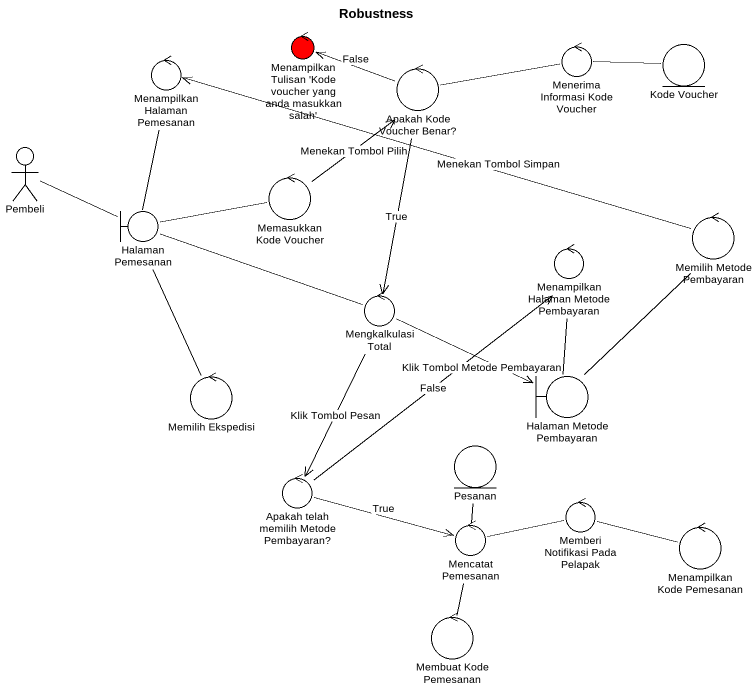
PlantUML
@startuml
title Robustness
control "Menampilkan Halaman Pemesanan" as Menampilkan_Halaman
control "Menampilkan Tulisan 'Kode voucher yang anda masukkan salah'" as Menampilkan_Tulisan_Kode #FF0000
control "Menerima Informasi Kode Voucher" as Menerima_Informasi_Kode
entity "Kode Voucher" as Kode_Voucher
control "Apakah Kode Voucher Benar?" as Apakah_Kode_Voucher_Benar
actor Pembeli
control "Memasukkan Kode Voucher" as Memasukkan_Kode_Voucher
boundary "Halaman Pemesanan" as Halaman_Pemesanan
control "Memilih Metode Pembayaran" as Memilih_Metode_Pembayaran
control "Menampilkan Halaman Metode Pembayaran" as Menampilkan_Halaman_Metode
control "Mengkalkulasi Total" as Mengkalkulasi_Total
control "Memilih Ekspedisi" as Memilih_Ekspedisi
boundary "Halaman Metode Pembayaran" as Halaman_Metode_Pembayaran
entity Pesanan
control "Apakah telah memilih Metode Pembayaran?" as Apakah_telah_memilih_Metode
control "Mencatat Pemesanan" as Mencatat_Pemesanan
control "Memberi Notifikasi Pada Pelapak" as Memberi_Notifikasi_Pada
control "Menampilkan Kode Pemesanan" as Menampilkan_Kode_Pemesanan
control "Membuat Kode Pemesanan" as Membuat_Kode_Pemesanan
Menampilkan_Halaman -- Halaman_Pemesanan
Menerima_Informasi_Kode -left- Apakah_Kode_Voucher_Benar
Kode_Voucher -left- Menerima_Informasi_Kode
Apakah_Kode_Voucher_Benar -left-> Menampilkan_Tulisan_Kode : False
Apakah_Kode_Voucher_Benar --> Mengkalkulasi_Total : True
Pembeli -right- Halaman_Pemesanan
Memasukkan_Kode_Voucher -up-> Apakah_Kode_Voucher_Benar : Menekan Tombol Pilih
Memasukkan_Kode_Voucher -left- Halaman_Pemesanan
Halaman_Pemesanan -right- Mengkalkulasi_Total
Halaman_Pemesanan -- Memilih_Ekspedisi
Memilih_Metode_Pembayaran -left-> Menampilkan_Halaman : Menekan Tombol Simpan
Menampilkan_Halaman_Metode -- Halaman_Metode_Pembayaran
Mengkalkulasi_Total -right-> Halaman_Metode_Pembayaran : Klik Tombol Metode Pembayaran
Mengkalkulasi_Total --> Apakah_telah_memilih_Metode : Klik Tombol Pesan
Halaman_Metode_Pembayaran -up- Memilih_Metode_Pembayaran
Apakah_telah_memilih_Metode -up-> Menampilkan_Halaman_Metode : False
Apakah_telah_memilih_Metode -right-> Mencatat_Pemesanan : True
Mencatat_Pemesanan -up- Pesanan
Mencatat_Pemesanan -right- Memberi_Notifikasi_Pada
Memberi_Notifikasi_Pada -right- Menampilkan_Kode_Pemesanan
Membuat_Kode_Pemesanan -up- Mencatat_Pemesanan
@enduml
